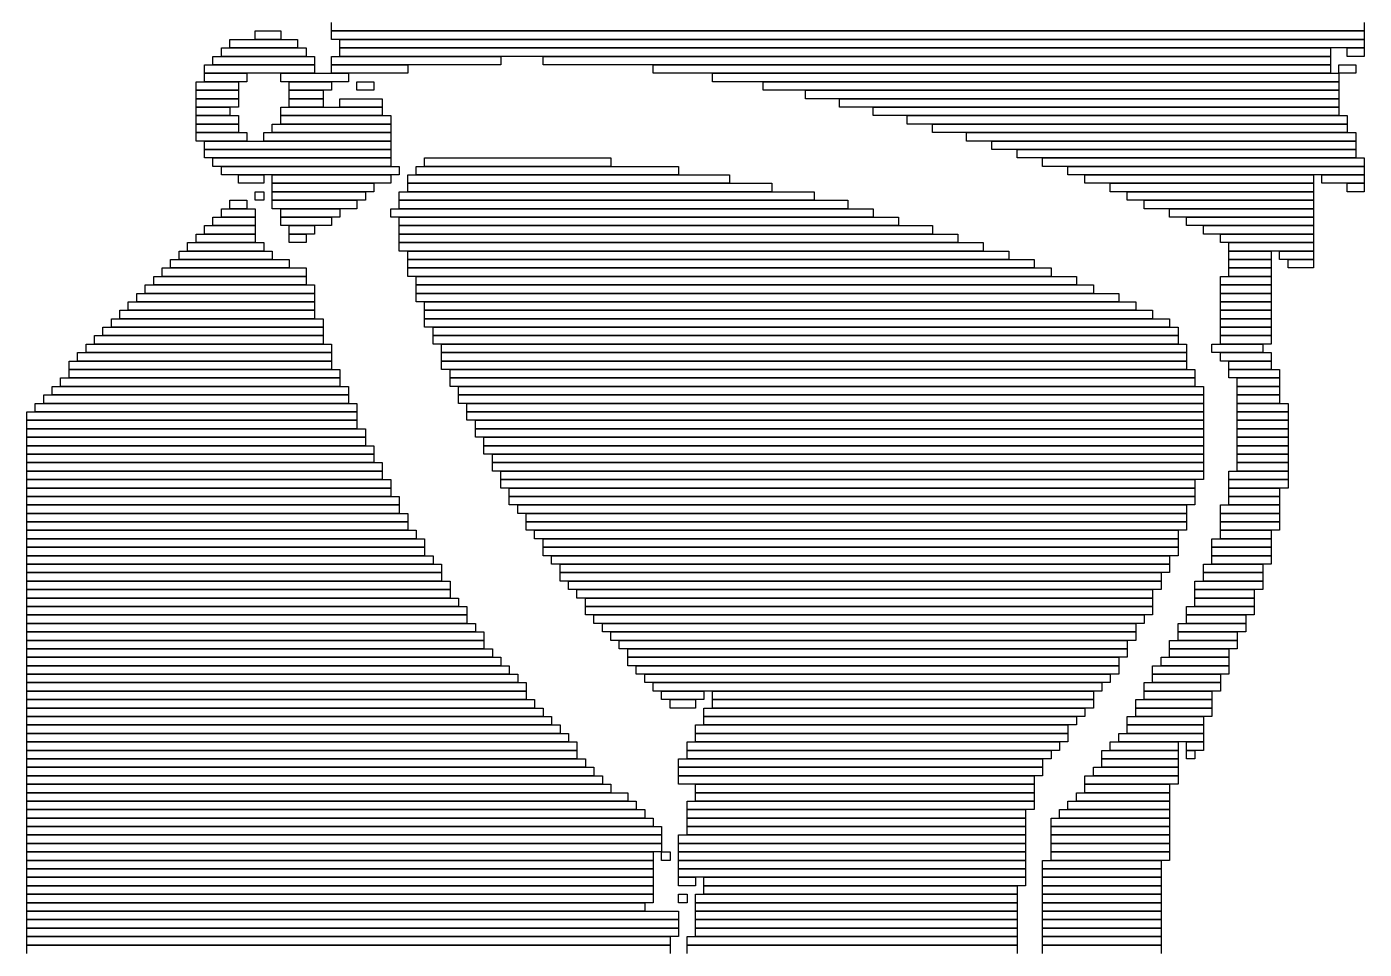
# Model space of a CAD drawing. Extents: x 414 to 589, y 325 to 686.
# Drawn here: x 414 to 572, y 433.5 to 542.5 of the extents above; entities that cross this region are included whole.
import ezdxf

# ---------------------------------------------------------------- set-up
doc = ezdxf.new("R2010")
doc.units = 0

msp = doc.modelspace()

# ---------------------------------------------------------------- linework, layer by layer
for p, q in [((441, 542), (444, 542)), ((441, 541), (441, 542)), ((444, 542), (444, 541)), ((450, 542), (450, 543)), ((572, 542), (450, 542)), ((450, 542), (572, 542)), ((450, 541), (450, 542)), ((572, 543), (572, 542)), ((572, 542), (572, 541)), ((438, 541), (446, 541)), ((438, 540), (438, 541)), ((444, 541), (441, 541)), ((446, 541), (446, 540)), ((572, 541), (450, 541)), ((451, 541), (572, 541)), ((451, 540), (451, 541)), ((572, 541), (572, 540)), ((436, 539), (448, 539)), ((436, 538), (436, 539)), ((437, 540), (447, 540)), ((437, 539), (437, 540)), ((447, 539), (437, 539)), ((446, 540), (438, 540)), ((447, 540), (447, 539)), ((448, 539), (448, 538)), ((450, 539), (470, 539)), ((450, 538), (450, 539)), ((572, 540), (451, 540)), ((451, 540), (568, 540)), ((451, 539), (451, 540)), ((568, 539), (451, 539)), ((470, 539), (470, 538)), ((475, 539), (568, 539)), ((475, 538), (475, 539)), ((568, 540), (568, 539)), ((568, 539), (568, 538)), ((570, 540), (572, 540)), ((570, 539), (570, 540)), ((572, 539), (570, 539)), ((572, 540), (572, 539)), ((435, 538), (448, 538)), ((435, 537), (435, 538)), ((448, 538), (436, 538)), ((448, 538), (448, 537)), ((470, 538), (450, 538)), ((450, 538), (459, 538)), ((450, 537), (450, 538)), ((459, 538), (459, 537)), ((568, 538), (475, 538)), ((488, 538), (568, 538)), ((488, 537), (488, 538)), ((568, 538), (568, 537)), ((569, 538), (571, 538)), ((569, 537), (569, 538)), ((571, 538), (571, 537)), ((434, 536), (439, 536)), ((434, 535), (434, 536)), ((448, 537), (435, 537)), ((435, 537), (440, 537)), ((435, 536), (435, 537)), ((440, 536), (435, 536)), ((439, 536), (439, 535)), ((440, 537), (440, 536)), ((444, 537), (452, 537)), ((444, 536), (444, 537)), ((452, 536), (444, 536)), ((445, 536), (450, 536)), ((445, 535), (445, 536)), ((459, 537), (450, 537)), ((450, 536), (450, 535)), ((452, 537), (452, 536)), ((453, 536), (455, 536)), ((453, 535), (453, 536)), ((455, 536), (455, 535)), ((568, 537), (488, 537)), ((495, 537), (569, 537)), ((495, 536), (495, 537)), ((569, 536), (495, 536)), ((501, 536), (569, 536)), ((501, 535), (501, 536)), ((571, 537), (569, 537)), ((569, 537), (569, 536)), ((569, 536), (569, 535)), ((439, 535), (434, 535)), ((434, 535), (439, 535)), ((434, 534), (434, 535)), ((439, 535), (439, 534)), ((450, 535), (445, 535)), ((445, 535), (449, 535)), ((445, 534), (445, 535)), ((449, 535), (449, 534)), ((455, 535), (453, 535)), ((569, 535), (501, 535)), ((506, 535), (569, 535)), ((506, 534), (506, 535)), ((569, 535), (569, 534)), ((439, 534), (434, 534)), ((434, 534), (439, 534)), ((434, 533), (434, 534)), ((439, 533), (434, 533)), ((434, 533), (438, 533)), ((434, 532), (434, 533)), ((438, 533), (438, 532)), ((439, 534), (439, 533)), ((444, 533), (456, 533)), ((444, 532), (444, 533)), ((449, 534), (445, 534)), ((445, 534), (449, 534)), ((445, 533), (445, 534)), ((449, 533), (445, 533)), ((449, 534), (449, 533)), ((451, 534), (456, 534)), ((451, 533), (451, 534)), ((456, 533), (451, 533)), ((456, 534), (456, 533)), ((456, 533), (456, 532)), ((569, 534), (506, 534)), ((510, 534), (569, 534)), ((510, 533), (510, 534)), ((569, 533), (510, 533)), ((514, 533), (569, 533)), ((514, 532), (514, 533)), ((569, 534), (569, 533)), ((569, 533), (569, 532)), ((438, 532), (434, 532)), ((434, 532), (439, 532)), ((434, 531), (434, 532)), ((439, 531), (434, 531)), ((434, 531), (439, 531)), ((434, 530), (434, 531)), ((439, 532), (439, 531)), ((439, 531), (439, 530)), ((443, 531), (457, 531)), ((443, 530), (443, 531)), ((456, 532), (444, 532)), ((444, 532), (457, 532)), ((444, 531), (444, 532)), ((457, 531), (444, 531)), ((457, 532), (457, 531)), ((457, 531), (457, 530)), ((569, 532), (514, 532)), ((518, 532), (570, 532)), ((518, 531), (518, 532)), ((570, 531), (518, 531)), ((521, 531), (570, 531)), ((521, 530), (521, 531)), ((570, 532), (570, 531)), ((570, 531), (570, 530)), ((439, 530), (434, 530)), ((434, 530), (440, 530)), ((434, 529), (434, 530)), ((440, 530), (440, 529)), ((442, 530), (457, 530)), ((442, 529), (442, 530)), ((457, 530), (443, 530)), ((457, 530), (457, 529)), ((570, 530), (521, 530)), ((525, 530), (571, 530)), ((525, 529), (525, 530)), ((571, 530), (571, 529)), ((440, 529), (434, 529)), ((435, 529), (457, 529)), ((435, 528), (435, 529)), ((457, 528), (435, 528)), ((435, 528), (457, 528)), ((435, 527), (435, 528)), ((457, 529), (442, 529)), ((457, 529), (457, 528)), ((457, 528), (457, 527)), ((571, 529), (525, 529)), ((528, 529), (571, 529)), ((528, 528), (528, 529)), ((571, 528), (528, 528)), ((531, 528), (571, 528)), ((531, 527), (531, 528)), ((571, 529), (571, 528)), ((571, 528), (571, 527)), ((457, 527), (435, 527)), ((436, 527), (457, 527)), ((436, 526), (436, 527)), ((457, 527), (457, 526)), ((461, 527), (483, 527)), ((461, 526), (461, 527)), ((483, 527), (483, 526)), ((571, 527), (531, 527)), ((534, 527), (572, 527)), ((534, 526), (534, 527)), ((572, 527), (572, 526)), ((457, 526), (436, 526)), ((437, 526), (458, 526)), ((437, 525), (437, 526)), ((458, 525), (437, 525)), ((439, 525), (442, 525)), ((439, 524), (439, 525)), ((442, 525), (442, 524)), ((443, 525), (457, 525)), ((443, 524), (443, 525)), ((457, 525), (457, 524)), ((458, 526), (458, 525)), ((459, 525), (497, 525)), ((459, 524), (459, 525)), ((460, 526), (491, 526)), ((460, 525), (460, 526)), ((491, 525), (460, 525)), ((483, 526), (461, 526)), ((491, 526), (491, 525)), ((497, 525), (497, 524)), ((572, 526), (534, 526)), ((537, 526), (572, 526)), ((537, 525), (537, 526)), ((572, 525), (537, 525)), ((539, 525), (566, 525)), ((539, 524), (539, 525)), ((566, 525), (566, 524)), ((567, 525), (572, 525)), ((567, 524), (567, 525)), ((572, 526), (572, 525)), ((572, 525), (572, 524)), ((442, 524), (439, 524)), ((441, 523), (442, 523)), ((441, 522), (441, 523)), ((442, 523), (442, 522)), ((457, 524), (443, 524)), ((443, 524), (455, 524)), ((443, 523), (443, 524)), ((455, 523), (443, 523)), ((443, 523), (454, 523)), ((443, 522), (443, 523)), ((454, 523), (454, 522)), ((455, 524), (455, 523)), ((458, 523), (507, 523)), ((458, 522), (458, 523)), ((497, 524), (459, 524)), ((459, 524), (502, 524)), ((459, 523), (459, 524)), ((502, 523), (459, 523)), ((502, 524), (502, 523)), ((507, 523), (507, 522)), ((566, 524), (539, 524)), ((542, 524), (566, 524)), ((542, 523), (542, 524)), ((566, 523), (542, 523)), ((544, 523), (566, 523)), ((544, 522), (544, 523)), ((566, 524), (566, 523)), ((566, 523), (566, 522)), ((572, 524), (567, 524)), ((570, 524), (572, 524)), ((570, 523), (570, 524)), ((572, 523), (570, 523)), ((572, 524), (572, 523)), ((438, 522), (440, 522)), ((438, 521), (438, 522)), ((440, 522), (440, 521)), ((442, 522), (441, 522)), ((454, 522), (443, 522)), ((443, 522), (453, 522)), ((443, 521), (443, 522)), ((453, 522), (453, 521)), ((507, 522), (458, 522)), ((458, 522), (511, 522)), ((458, 521), (458, 522)), ((511, 522), (511, 521)), ((566, 522), (544, 522)), ((546, 522), (566, 522)), ((546, 521), (546, 522)), ((566, 522), (566, 521)), ((436, 520), (441, 520)), ((436, 519), (436, 520)), ((437, 521), (441, 521)), ((437, 520), (437, 521)), ((441, 520), (437, 520)), ((440, 521), (438, 521)), ((441, 521), (441, 520)), ((441, 520), (441, 519)), ((453, 521), (443, 521)), ((444, 521), (451, 521)), ((444, 520), (444, 521)), ((451, 520), (444, 520)), ((444, 520), (450, 520)), ((444, 519), (444, 520)), ((450, 520), (450, 519)), ((451, 521), (451, 520)), ((457, 521), (514, 521)), ((457, 520), (457, 521)), ((514, 520), (457, 520)), ((511, 521), (458, 521)), ((458, 520), (517, 520)), ((458, 519), (458, 520)), ((514, 521), (514, 520)), ((517, 520), (517, 519)), ((566, 521), (546, 521)), ((549, 521), (566, 521)), ((549, 520), (549, 521)), ((566, 520), (549, 520)), ((551, 520), (566, 520)), ((551, 519), (551, 520)), ((566, 521), (566, 520)), ((566, 520), (566, 519)), ((435, 519), (441, 519)), ((435, 518), (435, 519)), ((441, 519), (436, 519)), ((441, 519), (441, 518)), ((450, 519), (444, 519)), ((445, 519), (448, 519)), ((445, 518), (445, 519)), ((448, 519), (448, 518)), ((517, 519), (458, 519)), ((458, 519), (521, 519)), ((458, 518), (458, 519)), ((521, 519), (521, 518)), ((566, 519), (551, 519)), ((553, 519), (566, 519)), ((553, 518), (553, 519)), ((566, 519), (566, 518)), ((433, 517), (442, 517)), ((433, 516), (433, 517)), ((434, 518), (441, 518)), ((434, 517), (434, 518)), ((441, 517), (434, 517)), ((441, 518), (435, 518)), ((441, 518), (441, 517)), ((442, 517), (442, 516)), ((448, 518), (445, 518)), ((445, 518), (447, 518)), ((445, 517), (445, 518)), ((447, 517), (445, 517)), ((447, 518), (447, 517)), ((521, 518), (458, 518)), ((458, 518), (524, 518)), ((458, 517), (458, 518)), ((524, 517), (458, 517)), ((458, 517), (527, 517)), ((458, 516), (458, 517)), ((524, 518), (524, 517)), ((527, 517), (527, 516)), ((566, 518), (553, 518)), ((555, 518), (566, 518)), ((555, 517), (555, 518)), ((566, 517), (555, 517)), ((556, 517), (566, 517)), ((556, 516), (556, 517)), ((566, 518), (566, 517)), ((566, 517), (566, 516)), ((432, 516), (443, 516)), ((432, 515), (432, 516)), ((442, 516), (433, 516)), ((443, 516), (443, 515)), ((527, 516), (458, 516)), ((459, 516), (530, 516)), ((459, 515), (459, 516)), ((530, 516), (530, 515)), ((566, 516), (556, 516)), ((556, 516), (561, 516)), ((556, 515), (556, 516)), ((561, 516), (561, 515)), ((562, 516), (566, 516)), ((562, 515), (562, 516)), ((566, 516), (566, 515)), ((430, 514), (447, 514)), ((430, 513), (430, 514)), ((431, 515), (445, 515)), ((431, 514), (431, 515)), ((445, 514), (431, 514)), ((443, 515), (432, 515)), ((445, 515), (445, 514)), ((447, 514), (447, 513)), ((530, 515), (459, 515)), ((459, 515), (533, 515)), ((459, 514), (459, 515)), ((533, 514), (459, 514)), ((459, 514), (535, 514)), ((459, 513), (459, 514)), ((533, 515), (533, 514)), ((535, 514), (535, 513)), ((561, 515), (556, 515)), ((556, 515), (561, 515)), ((556, 514), (556, 515)), ((561, 514), (556, 514)), ((556, 514), (561, 514)), ((556, 513), (556, 514)), ((561, 515), (561, 514)), ((561, 514), (561, 513)), ((566, 515), (562, 515)), ((563, 515), (566, 515)), ((563, 514), (563, 515)), ((566, 514), (563, 514)), ((566, 515), (566, 514)), ((428, 512), (448, 512)), ((428, 511), (428, 512)), ((429, 513), (447, 513)), ((429, 512), (429, 513)), ((447, 512), (429, 512)), ((447, 513), (430, 513)), ((447, 513), (447, 512)), ((448, 512), (448, 511)), ((535, 513), (459, 513)), ((460, 513), (538, 513)), ((460, 512), (460, 513)), ((538, 512), (460, 512)), ((460, 512), (540, 512)), ((460, 511), (460, 512)), ((538, 513), (538, 512)), ((540, 512), (540, 511)), ((555, 513), (561, 513)), ((555, 512), (555, 513)), ((561, 512), (555, 512)), ((555, 512), (561, 512)), ((555, 511), (555, 512)), ((561, 513), (556, 513)), ((561, 513), (561, 512)), ((561, 512), (561, 511)), ((427, 511), (448, 511)), ((427, 510), (427, 511)), ((448, 511), (428, 511)), ((448, 511), (448, 510)), ((540, 511), (460, 511)), ((460, 511), (543, 511)), ((460, 510), (460, 511)), ((543, 511), (543, 510)), ((561, 511), (555, 511)), ((555, 511), (561, 511)), ((555, 510), (555, 511)), ((561, 511), (561, 510)), ((425, 509), (448, 509)), ((425, 508), (425, 509)), ((426, 510), (448, 510)), ((426, 509), (426, 510)), ((448, 509), (426, 509)), ((448, 510), (427, 510)), ((448, 510), (448, 509)), ((448, 509), (448, 508)), ((543, 510), (460, 510)), ((461, 510), (545, 510)), ((461, 509), (461, 510)), ((545, 509), (461, 509)), ((461, 509), (547, 509)), ((461, 508), (461, 509)), ((545, 510), (545, 509)), ((547, 509), (547, 508)), ((561, 510), (555, 510)), ((555, 510), (561, 510)), ((555, 509), (555, 510)), ((561, 509), (555, 509)), ((555, 509), (561, 509)), ((555, 508), (555, 509)), ((561, 510), (561, 509)), ((561, 509), (561, 508)), ((424, 508), (449, 508)), ((424, 507), (424, 508)), ((448, 508), (425, 508)), ((449, 508), (449, 507)), ((547, 508), (461, 508)), ((461, 508), (549, 508)), ((461, 507), (461, 508)), ((549, 508), (549, 507)), ((561, 508), (555, 508)), ((555, 508), (561, 508)), ((555, 507), (555, 508)), ((561, 508), (561, 507)), ((422, 506), (449, 506)), ((422, 505), (422, 506)), ((423, 507), (449, 507)), ((423, 506), (423, 507)), ((449, 506), (423, 506)), ((449, 507), (424, 507)), ((449, 507), (449, 506)), ((449, 506), (449, 505)), ((549, 507), (461, 507)), ((462, 507), (550, 507)), ((462, 506), (462, 507)), ((550, 506), (462, 506)), ((462, 506), (550, 506)), ((462, 505), (462, 506)), ((550, 507), (550, 506)), ((550, 506), (550, 505)), ((561, 507), (555, 507)), ((555, 507), (561, 507)), ((555, 506), (555, 507)), ((561, 506), (555, 506)), ((555, 506), (561, 506)), ((555, 505), (555, 506)), ((561, 507), (561, 506)), ((561, 506), (561, 505)), ((421, 505), (450, 505)), ((421, 504), (421, 505)), ((449, 505), (422, 505)), ((450, 505), (450, 504)), ((550, 505), (462, 505)), ((463, 505), (551, 505)), ((463, 504), (463, 505)), ((551, 505), (551, 504)), ((554, 505), (560, 505)), ((554, 504), (554, 505)), ((561, 505), (555, 505)), ((560, 505), (560, 504)), ((419, 503), (450, 503)), ((419, 502), (419, 503)), ((420, 504), (450, 504)), ((420, 503), (420, 504)), ((450, 503), (420, 503)), ((450, 504), (421, 504)), ((450, 504), (450, 503)), ((450, 503), (450, 502)), ((551, 504), (463, 504)), ((463, 504), (551, 504)), ((463, 503), (463, 504)), ((551, 503), (463, 503)), ((463, 503), (551, 503)), ((463, 502), (463, 503)), ((551, 504), (551, 503)), ((551, 503), (551, 502)), ((560, 504), (554, 504)), ((555, 504), (561, 504)), ((555, 503), (555, 504)), ((561, 503), (555, 503)), ((556, 503), (561, 503)), ((556, 502), (556, 503)), ((561, 504), (561, 503)), ((561, 503), (561, 502)), ((418, 501), (451, 501)), ((418, 500), (418, 501)), ((450, 502), (419, 502)), ((419, 502), (451, 502)), ((419, 501), (419, 502)), ((451, 501), (419, 501)), ((451, 502), (451, 501)), ((451, 501), (451, 500)), ((551, 502), (463, 502)), ((464, 502), (552, 502)), ((464, 501), (464, 502)), ((552, 501), (464, 501)), ((464, 501), (552, 501)), ((464, 500), (464, 501)), ((552, 502), (552, 501)), ((552, 501), (552, 500)), ((561, 502), (556, 502)), ((556, 502), (562, 502)), ((556, 501), (556, 502)), ((562, 501), (556, 501)), ((557, 501), (562, 501)), ((557, 500), (557, 501)), ((562, 502), (562, 501)), ((562, 501), (562, 500)), ((417, 500), (452, 500)), ((417, 499), (417, 500)), ((451, 500), (418, 500)), ((452, 500), (452, 499)), ((552, 500), (464, 500)), ((465, 500), (553, 500)), ((465, 499), (465, 500)), ((553, 500), (553, 499)), ((562, 500), (557, 500)), ((557, 500), (562, 500)), ((557, 499), (557, 500)), ((562, 500), (562, 499)), ((415, 498), (453, 498)), ((415, 497), (415, 498)), ((416, 499), (452, 499)), ((416, 498), (416, 499)), ((452, 498), (416, 498)), ((452, 499), (417, 499)), ((452, 499), (452, 498)), ((453, 498), (453, 497)), ((553, 499), (465, 499)), ((465, 499), (553, 499)), ((465, 498), (465, 499)), ((553, 498), (465, 498)), ((466, 498), (553, 498)), ((466, 497), (466, 498)), ((553, 499), (553, 498)), ((553, 498), (553, 497)), ((562, 499), (557, 499)), ((557, 499), (562, 499)), ((557, 498), (557, 499)), ((562, 498), (557, 498)), ((557, 498), (563, 498)), ((557, 497), (557, 498)), ((562, 499), (562, 498)), ((563, 498), (563, 497)), ((414, 497), (453, 497)), ((414, 496), (414, 497)), ((453, 497), (415, 497)), ((453, 497), (453, 496)), ((553, 497), (466, 497)), ((466, 497), (553, 497)), ((466, 496), (466, 497)), ((553, 497), (553, 496)), ((563, 497), (557, 497)), ((557, 497), (563, 497)), ((557, 496), (557, 497)), ((563, 497), (563, 496)), ((453, 496), (414, 496)), ((414, 496), (453, 496)), ((414, 495), (414, 496)), ((453, 495), (414, 495)), ((414, 495), (454, 495)), ((414, 494), (414, 495)), ((453, 496), (453, 495)), ((454, 495), (454, 494)), ((553, 496), (466, 496)), ((467, 496), (553, 496)), ((467, 495), (467, 496)), ((553, 495), (467, 495)), ((467, 495), (553, 495)), ((467, 494), (467, 495)), ((553, 496), (553, 495)), ((553, 495), (553, 494)), ((563, 496), (557, 496)), ((557, 496), (563, 496)), ((557, 495), (557, 496)), ((563, 495), (557, 495)), ((557, 495), (563, 495)), ((557, 494), (557, 495)), ((563, 496), (563, 495)), ((563, 495), (563, 494)), ((454, 494), (414, 494)), ((414, 494), (454, 494)), ((414, 493), (414, 494)), ((454, 493), (414, 493)), ((414, 493), (455, 493)), ((414, 492), (414, 493)), ((454, 494), (454, 493)), ((455, 493), (455, 492)), ((553, 494), (467, 494)), ((468, 494), (553, 494)), ((468, 493), (468, 494)), ((553, 493), (468, 493)), ((468, 493), (553, 493)), ((468, 492), (468, 493)), ((553, 494), (553, 493)), ((553, 493), (553, 492)), ((563, 494), (557, 494)), ((557, 494), (563, 494)), ((557, 493), (557, 494)), ((563, 493), (557, 493)), ((557, 493), (563, 493)), ((557, 492), (557, 493)), ((563, 494), (563, 493)), ((563, 493), (563, 492)), ((455, 492), (414, 492)), ((414, 492), (455, 492)), ((414, 491), (414, 492)), ((455, 492), (455, 491)), ((553, 492), (468, 492)), ((469, 492), (553, 492)), ((469, 491), (469, 492)), ((553, 492), (553, 491)), ((563, 492), (557, 492)), ((557, 492), (563, 492)), ((557, 491), (557, 492)), ((563, 492), (563, 491)), ((455, 491), (414, 491)), ((414, 491), (456, 491)), ((414, 490), (414, 491)), ((456, 490), (414, 490)), ((414, 490), (456, 490)), ((414, 489), (414, 490)), ((456, 491), (456, 490)), ((456, 490), (456, 489)), ((553, 491), (469, 491)), ((469, 491), (553, 491)), ((469, 490), (469, 491)), ((553, 490), (469, 490)), ((470, 490), (553, 490)), ((470, 489), (470, 490)), ((553, 491), (553, 490)), ((553, 490), (553, 489)), ((556, 490), (563, 490)), ((556, 489), (556, 490)), ((563, 491), (557, 491)), ((557, 491), (563, 491)), ((557, 490), (557, 491)), ((563, 490), (557, 490)), ((563, 491), (563, 490)), ((563, 490), (563, 489)), ((456, 489), (414, 489)), ((414, 489), (457, 489)), ((414, 488), (414, 489)), ((457, 489), (457, 488)), ((553, 489), (470, 489)), ((470, 489), (552, 489)), ((470, 488), (470, 489)), ((552, 489), (552, 488)), ((563, 489), (556, 489)), ((556, 489), (563, 489)), ((556, 488), (556, 489)), ((563, 489), (563, 488)), ((457, 488), (414, 488)), ((414, 488), (457, 488)), ((414, 487), (414, 488)), ((457, 487), (414, 487)), ((414, 487), (458, 487)), ((414, 486), (414, 487)), ((457, 488), (457, 487)), ((458, 487), (458, 486)), ((552, 488), (470, 488)), ((471, 488), (552, 488)), ((471, 487), (471, 488)), ((552, 487), (471, 487)), ((471, 487), (552, 487)), ((471, 486), (471, 487)), ((552, 488), (552, 487)), ((552, 487), (552, 486)), ((563, 488), (556, 488)), ((556, 488), (562, 488)), ((556, 487), (556, 488)), ((562, 487), (556, 487)), ((556, 487), (562, 487)), ((556, 486), (556, 487)), ((562, 488), (562, 487)), ((562, 487), (562, 486)), ((458, 486), (414, 486)), ((414, 486), (458, 486)), ((414, 485), (414, 486)), ((458, 486), (458, 485)), ((552, 486), (471, 486)), ((472, 486), (551, 486)), ((472, 485), (472, 486)), ((551, 486), (551, 485)), ((555, 486), (562, 486)), ((555, 485), (555, 486)), ((562, 486), (556, 486)), ((562, 486), (562, 485)), ((458, 485), (414, 485)), ((414, 485), (459, 485)), ((414, 484), (414, 485)), ((459, 484), (414, 484)), ((414, 484), (459, 484)), ((414, 483), (414, 484)), ((459, 485), (459, 484)), ((459, 484), (459, 483)), ((551, 485), (472, 485)), ((473, 485), (551, 485)), ((473, 484), (473, 485)), ((551, 484), (473, 484)), ((473, 484), (551, 484)), ((473, 483), (473, 484)), ((551, 485), (551, 484)), ((551, 484), (551, 483)), ((562, 485), (555, 485)), ((555, 485), (562, 485)), ((555, 484), (555, 485)), ((562, 484), (555, 484)), ((555, 484), (562, 484)), ((555, 483), (555, 484)), ((562, 485), (562, 484)), ((562, 484), (562, 483)), ((459, 483), (414, 483)), ((414, 483), (460, 483)), ((414, 482), (414, 483)), ((460, 482), (414, 482)), ((414, 482), (461, 482)), ((414, 481), (414, 482)), ((460, 483), (460, 482)), ((461, 482), (461, 481)), ((551, 483), (473, 483)), ((474, 483), (550, 483)), ((474, 482), (474, 483)), ((550, 482), (474, 482)), ((475, 482), (550, 482)), ((475, 481), (475, 482)), ((550, 483), (550, 482)), ((550, 482), (550, 481)), ((554, 482), (561, 482)), ((554, 481), (554, 482)), ((562, 483), (555, 483)), ((555, 483), (561, 483)), ((555, 482), (555, 483)), ((561, 482), (555, 482)), ((561, 483), (561, 482)), ((561, 482), (561, 481)), ((461, 481), (414, 481)), ((414, 481), (461, 481)), ((414, 480), (414, 481)), ((461, 481), (461, 480)), ((550, 481), (475, 481)), ((475, 481), (550, 481)), ((475, 480), (475, 481)), ((550, 481), (550, 480)), ((561, 481), (554, 481)), ((554, 481), (561, 481)), ((554, 480), (554, 481)), ((561, 481), (561, 480)), ((461, 480), (414, 480)), ((414, 480), (462, 480)), ((414, 479), (414, 480)), ((462, 479), (414, 479)), ((414, 479), (463, 479)), ((414, 478), (414, 479)), ((462, 480), (462, 479)), ((463, 479), (463, 478)), ((550, 480), (475, 480)), ((476, 480), (549, 480)), ((476, 479), (476, 480)), ((549, 479), (476, 479)), ((477, 479), (549, 479)), ((477, 478), (477, 479)), ((549, 480), (549, 479)), ((549, 479), (549, 478)), ((553, 479), (560, 479)), ((553, 478), (553, 479)), ((561, 480), (554, 480)), ((554, 480), (561, 480)), ((554, 479), (554, 480)), ((561, 479), (554, 479)), ((560, 479), (560, 478)), ((561, 480), (561, 479)), ((463, 478), (414, 478)), ((414, 478), (463, 478)), ((414, 477), (414, 478)), ((463, 478), (463, 477)), ((549, 478), (477, 478)), ((477, 478), (548, 478)), ((477, 477), (477, 478)), ((548, 478), (548, 477)), ((560, 478), (553, 478)), ((553, 478), (560, 478)), ((553, 477), (553, 478)), ((560, 478), (560, 477)), ((463, 477), (414, 477)), ((414, 477), (464, 477)), ((414, 476), (414, 477)), ((464, 476), (414, 476)), ((414, 476), (464, 476)), ((414, 475), (414, 476)), ((464, 477), (464, 476)), ((464, 476), (464, 475)), ((548, 477), (477, 477)), ((478, 477), (548, 477)), ((478, 476), (478, 477)), ((548, 476), (478, 476)), ((479, 476), (547, 476)), ((479, 475), (479, 476)), ((547, 476), (547, 475)), ((548, 477), (548, 476)), ((552, 477), (560, 477)), ((552, 476), (552, 477)), ((560, 476), (552, 476)), ((552, 476), (559, 476)), ((552, 475), (552, 476)), ((560, 477), (553, 477)), ((559, 476), (559, 475)), ((560, 477), (560, 476)), ((464, 475), (414, 475)), ((414, 475), (465, 475)), ((414, 474), (414, 475)), ((465, 474), (414, 474)), ((414, 474), (466, 474)), ((414, 473), (414, 474)), ((465, 475), (465, 474)), ((466, 474), (466, 473)), ((547, 475), (479, 475)), ((480, 475), (547, 475)), ((480, 474), (480, 475)), ((547, 474), (480, 474)), ((480, 474), (547, 474)), ((480, 473), (480, 474)), ((547, 475), (547, 474)), ((547, 474), (547, 473)), ((551, 474), (559, 474)), ((551, 473), (551, 474)), ((559, 475), (552, 475)), ((552, 475), (559, 475)), ((552, 474), (552, 475)), ((559, 474), (552, 474)), ((559, 475), (559, 474)), ((559, 474), (559, 473)), ((466, 473), (414, 473)), ((414, 473), (466, 473)), ((414, 472), (414, 473)), ((466, 473), (466, 472)), ((547, 473), (480, 473)), ((481, 473), (546, 473)), ((481, 472), (481, 473)), ((546, 473), (546, 472)), ((559, 473), (551, 473)), ((551, 473), (558, 473)), ((551, 472), (551, 473)), ((558, 473), (558, 472)), ((466, 472), (414, 472)), ((414, 472), (467, 472)), ((414, 471), (414, 472)), ((467, 471), (414, 471)), ((414, 471), (468, 471)), ((414, 470), (414, 471)), ((467, 472), (467, 471)), ((468, 471), (468, 470)), ((546, 472), (481, 472)), ((482, 472), (545, 472)), ((482, 471), (482, 472)), ((545, 471), (482, 471)), ((483, 471), (545, 471)), ((483, 470), (483, 471)), ((545, 472), (545, 471)), ((545, 471), (545, 470)), ((550, 472), (558, 472)), ((550, 471), (550, 472)), ((558, 471), (550, 471)), ((550, 471), (557, 471)), ((550, 470), (550, 471)), ((558, 472), (551, 472)), ((557, 471), (557, 470)), ((558, 472), (558, 471)), ((468, 470), (414, 470)), ((414, 470), (468, 470)), ((414, 469), (414, 470)), ((468, 470), (468, 469)), ((545, 470), (483, 470)), ((484, 470), (544, 470)), ((484, 469), (484, 470)), ((544, 470), (544, 469)), ((549, 470), (557, 470)), ((549, 469), (549, 470)), ((557, 470), (550, 470)), ((557, 470), (557, 469)), ((468, 469), (414, 469)), ((414, 469), (469, 469)), ((414, 468), (414, 469)), ((469, 468), (414, 468)), ((414, 468), (470, 468)), ((414, 467), (414, 468)), ((469, 469), (469, 468)), ((470, 468), (470, 467)), ((544, 469), (484, 469)), ((485, 469), (544, 469)), ((485, 468), (485, 469)), ((544, 468), (485, 468)), ((485, 468), (543, 468)), ((485, 467), (485, 468)), ((543, 468), (543, 467)), ((544, 469), (544, 468)), ((548, 468), (556, 468)), ((548, 467), (548, 468)), ((557, 469), (549, 469)), ((549, 469), (556, 469)), ((549, 468), (549, 469)), ((556, 468), (549, 468)), ((556, 469), (556, 468)), ((556, 468), (556, 467)), ((470, 467), (414, 467)), ((414, 467), (471, 467)), ((414, 466), (414, 467)), ((471, 467), (471, 466)), ((543, 467), (485, 467)), ((486, 467), (543, 467)), ((486, 466), (486, 467)), ((543, 467), (543, 466)), ((547, 467), (556, 467)), ((547, 466), (547, 467)), ((556, 467), (548, 467)), ((556, 467), (556, 466)), ((471, 466), (414, 466)), ((414, 466), (472, 466)), ((414, 465), (414, 466)), ((472, 465), (414, 465)), ((414, 465), (473, 465)), ((414, 464), (414, 465)), ((472, 466), (472, 465)), ((473, 465), (473, 464)), ((543, 466), (486, 466)), ((487, 466), (542, 466)), ((487, 465), (487, 466)), ((542, 465), (487, 465)), ((488, 465), (541, 465)), ((488, 464), (488, 465)), ((541, 465), (541, 464)), ((542, 466), (542, 465)), ((546, 465), (555, 465)), ((546, 464), (546, 465)), ((556, 466), (547, 466)), ((547, 466), (555, 466)), ((547, 465), (547, 466)), ((555, 465), (547, 465)), ((555, 466), (555, 465)), ((555, 465), (555, 464)), ((473, 464), (414, 464)), ((414, 464), (473, 464)), ((414, 463), (414, 464)), ((473, 463), (414, 463)), ((414, 463), (474, 463)), ((414, 462), (414, 463)), ((473, 464), (473, 463)), ((474, 463), (474, 462)), ((541, 464), (488, 464)), ((489, 464), (494, 464)), ((489, 463), (489, 464)), ((494, 463), (489, 463)), ((490, 463), (493, 463)), ((490, 462), (490, 463)), ((493, 463), (493, 462)), ((494, 464), (494, 463)), ((495, 464), (540, 464)), ((495, 463), (495, 464)), ((540, 463), (495, 463)), ((495, 463), (540, 463)), ((495, 462), (495, 463)), ((540, 464), (540, 463)), ((540, 463), (540, 462)), ((545, 463), (554, 463)), ((545, 462), (545, 463)), ((555, 464), (546, 464)), ((546, 464), (554, 464)), ((546, 463), (546, 464)), ((554, 463), (546, 463)), ((554, 464), (554, 463)), ((554, 463), (554, 462)), ((474, 462), (414, 462)), ((414, 462), (475, 462)), ((414, 461), (414, 462)), ((475, 462), (475, 461)), ((493, 462), (490, 462)), ((494, 462), (539, 462)), ((494, 461), (494, 462)), ((540, 462), (495, 462)), ((539, 462), (539, 461)), ((554, 462), (545, 462)), ((545, 462), (554, 462)), ((545, 461), (545, 462)), ((554, 462), (554, 461)), ((475, 461), (414, 461)), ((414, 461), (476, 461)), ((414, 460), (414, 461)), ((476, 460), (414, 460)), ((414, 460), (477, 460)), ((414, 459), (414, 460)), ((476, 461), (476, 460)), ((477, 460), (477, 459)), ((493, 460), (537, 460)), ((493, 459), (493, 460)), ((539, 461), (494, 461)), ((494, 461), (538, 461)), ((494, 460), (494, 461)), ((538, 460), (494, 460)), ((537, 460), (537, 459)), ((538, 461), (538, 460)), ((544, 461), (553, 461)), ((544, 460), (544, 461)), ((553, 460), (544, 460)), ((544, 460), (553, 460)), ((544, 459), (544, 460)), ((554, 461), (545, 461)), ((553, 461), (553, 460)), ((553, 460), (553, 459)), ((477, 459), (414, 459)), ((414, 459), (478, 459)), ((414, 458), (414, 459)), ((478, 459), (478, 458)), ((537, 459), (493, 459)), ((493, 459), (537, 459)), ((493, 458), (493, 459)), ((537, 459), (537, 458)), ((543, 459), (553, 459)), ((543, 458), (543, 459)), ((553, 459), (544, 459)), ((553, 459), (553, 458)), ((478, 458), (414, 458)), ((414, 458), (479, 458)), ((414, 457), (414, 458)), ((479, 457), (414, 457)), ((414, 457), (479, 457)), ((414, 456), (414, 457)), ((479, 458), (479, 457)), ((479, 457), (479, 456)), ((492, 458), (536, 458)), ((492, 457), (492, 458)), ((536, 457), (492, 457)), ((492, 457), (535, 457)), ((492, 456), (492, 457)), ((537, 458), (493, 458)), ((535, 457), (535, 456)), ((536, 458), (536, 457)), ((541, 457), (550, 457)), ((541, 456), (541, 457)), ((542, 458), (550, 458)), ((542, 457), (542, 458)), ((550, 457), (542, 457)), ((553, 458), (543, 458)), ((550, 458), (550, 457)), ((550, 457), (550, 456)), ((551, 458), (553, 458)), ((551, 457), (551, 458)), ((553, 457), (551, 457)), ((551, 457), (552, 457)), ((551, 456), (551, 457)), ((552, 457), (552, 456)), ((553, 458), (553, 457)), ((479, 456), (414, 456)), ((414, 456), (480, 456)), ((414, 455), (414, 456)), ((480, 456), (480, 455)), ((491, 456), (534, 456)), ((491, 455), (491, 456)), ((535, 456), (492, 456)), ((534, 456), (534, 455)), ((550, 456), (541, 456)), ((541, 456), (550, 456)), ((541, 455), (541, 456)), ((550, 456), (550, 455)), ((552, 456), (551, 456)), ((480, 455), (414, 455)), ((414, 455), (481, 455)), ((414, 454), (414, 455)), ((481, 454), (414, 454)), ((414, 454), (482, 454)), ((414, 453), (414, 454)), ((481, 455), (481, 454)), ((482, 454), (482, 453)), ((534, 455), (491, 455)), ((491, 455), (534, 455)), ((491, 454), (491, 455)), ((534, 454), (491, 454)), ((491, 454), (533, 454)), ((491, 453), (491, 454)), ((533, 454), (533, 453)), ((534, 455), (534, 454)), ((539, 454), (550, 454)), ((539, 453), (539, 454)), ((540, 455), (550, 455)), ((540, 454), (540, 455)), ((550, 454), (540, 454)), ((550, 455), (541, 455)), ((550, 455), (550, 454)), ((550, 454), (550, 453)), ((482, 453), (414, 453)), ((414, 453), (483, 453)), ((414, 452), (414, 453)), ((483, 452), (414, 452)), ((414, 452), (485, 452)), ((414, 451), (414, 452)), ((483, 453), (483, 452)), ((485, 452), (485, 451)), ((533, 453), (491, 453)), ((493, 453), (533, 453)), ((493, 452), (493, 453)), ((533, 452), (493, 452)), ((493, 452), (533, 452)), ((493, 451), (493, 452)), ((533, 453), (533, 452)), ((533, 452), (533, 451)), ((538, 452), (549, 452)), ((538, 451), (538, 452)), ((550, 453), (539, 453)), ((539, 453), (549, 453)), ((539, 452), (539, 453)), ((549, 452), (539, 452)), ((549, 453), (549, 452)), ((549, 452), (549, 451)), ((485, 451), (414, 451)), ((414, 451), (486, 451)), ((414, 450), (414, 451)), ((486, 451), (486, 450)), ((492, 451), (533, 451)), ((492, 450), (492, 451)), ((533, 451), (493, 451)), ((533, 451), (533, 450)), ((537, 451), (549, 451)), ((537, 450), (537, 451)), ((549, 451), (538, 451)), ((549, 451), (549, 450)), ((486, 450), (414, 450)), ((414, 450), (487, 450)), ((414, 449), (414, 450)), ((487, 449), (414, 449)), ((414, 449), (488, 449)), ((414, 448), (414, 449)), ((487, 450), (487, 449)), ((488, 449), (488, 448)), ((533, 450), (492, 450)), ((492, 450), (532, 450)), ((492, 449), (492, 450)), ((532, 449), (492, 449)), ((492, 449), (532, 449)), ((492, 448), (492, 449)), ((532, 450), (532, 449)), ((532, 449), (532, 448)), ((535, 449), (549, 449)), ((535, 448), (535, 449)), ((536, 450), (549, 450)), ((536, 449), (536, 450)), ((549, 449), (536, 449)), ((549, 450), (537, 450)), ((549, 450), (549, 449)), ((549, 449), (549, 448)), ((488, 448), (414, 448)), ((414, 448), (489, 448)), ((414, 447), (414, 448)), ((489, 448), (489, 447)), ((532, 448), (492, 448)), ((492, 448), (532, 448)), ((492, 447), (492, 448)), ((532, 448), (532, 447)), ((549, 448), (535, 448)), ((535, 448), (549, 448)), ((535, 447), (535, 448)), ((549, 448), (549, 447)), ((489, 447), (414, 447)), ((414, 447), (489, 447)), ((414, 446), (414, 447)), ((489, 446), (414, 446)), ((414, 446), (489, 446)), ((414, 445), (414, 446)), ((489, 447), (489, 446)), ((489, 446), (489, 445)), ((491, 447), (532, 447)), ((491, 446), (491, 447)), ((532, 446), (491, 446)), ((491, 446), (532, 446)), ((491, 445), (491, 446)), ((532, 447), (492, 447)), ((532, 447), (532, 446)), ((532, 446), (532, 445)), ((549, 447), (535, 447)), ((535, 447), (549, 447)), ((535, 446), (535, 447)), ((549, 446), (535, 446)), ((535, 446), (549, 446)), ((535, 445), (535, 446)), ((549, 447), (549, 446)), ((549, 446), (549, 445)), ((489, 445), (414, 445)), ((414, 445), (488, 445)), ((414, 444), (414, 445)), ((488, 444), (414, 444)), ((414, 444), (488, 444)), ((414, 443), (414, 444)), ((488, 445), (488, 444)), ((488, 444), (488, 443)), ((489, 445), (490, 445)), ((489, 444), (489, 445)), ((490, 444), (489, 444)), ((490, 445), (490, 444)), ((532, 445), (491, 445)), ((491, 445), (532, 445)), ((491, 444), (491, 445)), ((532, 444), (491, 444)), ((491, 444), (532, 444)), ((491, 443), (491, 444)), ((532, 445), (532, 444)), ((532, 444), (532, 443)), ((534, 444), (548, 444)), ((534, 443), (534, 444)), ((549, 445), (535, 445)), ((535, 445), (549, 445)), ((535, 444), (535, 445)), ((549, 444), (535, 444)), ((548, 444), (548, 443)), ((549, 445), (549, 444)), ((488, 443), (414, 443)), ((414, 443), (488, 443)), ((414, 442), (414, 443)), ((488, 443), (488, 442)), ((532, 443), (491, 443)), ((491, 443), (532, 443)), ((491, 442), (491, 443)), ((532, 443), (532, 442)), ((548, 443), (534, 443)), ((534, 443), (548, 443)), ((534, 442), (534, 443)), ((548, 443), (548, 442)), ((488, 442), (414, 442)), ((414, 442), (488, 442)), ((414, 441), (414, 442)), ((488, 441), (414, 441)), ((414, 441), (488, 441)), ((414, 440), (414, 441)), ((488, 442), (488, 441)), ((488, 441), (488, 440)), ((532, 442), (491, 442)), ((491, 442), (493, 442)), ((491, 441), (491, 442)), ((493, 441), (491, 441)), ((493, 442), (493, 441)), ((494, 442), (532, 442)), ((494, 441), (494, 442)), ((532, 441), (494, 441)), ((494, 441), (531, 441)), ((494, 440), (494, 441)), ((531, 441), (531, 440)), ((532, 442), (532, 441)), ((548, 442), (534, 442)), ((534, 442), (548, 442)), ((534, 441), (534, 442)), ((548, 441), (534, 441)), ((534, 441), (548, 441)), ((534, 440), (534, 441)), ((548, 442), (548, 441)), ((548, 441), (548, 440)), ((488, 440), (414, 440)), ((414, 440), (488, 440)), ((414, 439), (414, 440)), ((488, 440), (488, 439)), ((491, 440), (492, 440)), ((491, 439), (491, 440)), ((492, 440), (492, 439)), ((493, 440), (531, 440)), ((493, 439), (493, 440)), ((531, 440), (494, 440)), ((531, 440), (531, 439)), ((548, 440), (534, 440)), ((534, 440), (548, 440)), ((534, 439), (534, 440)), ((548, 440), (548, 439)), ((488, 439), (414, 439)), ((414, 439), (487, 439)), ((414, 438), (414, 439)), ((487, 438), (414, 438)), ((414, 438), (491, 438)), ((414, 437), (414, 438)), ((487, 439), (487, 438)), ((492, 439), (491, 439)), ((491, 438), (491, 437)), ((531, 439), (493, 439)), ((493, 439), (531, 439)), ((493, 438), (493, 439)), ((531, 438), (493, 438)), ((493, 438), (531, 438)), ((493, 437), (493, 438)), ((531, 439), (531, 438)), ((531, 438), (531, 437)), ((548, 439), (534, 439)), ((534, 439), (548, 439)), ((534, 438), (534, 439)), ((548, 438), (534, 438)), ((534, 438), (548, 438)), ((534, 437), (534, 438)), ((548, 439), (548, 438)), ((548, 438), (548, 437)), ((491, 437), (414, 437)), ((414, 437), (491, 437)), ((414, 436), (414, 437)), ((491, 437), (491, 436)), ((531, 437), (493, 437)), ((493, 437), (531, 437)), ((493, 436), (493, 437)), ((531, 437), (531, 436)), ((548, 437), (534, 437)), ((534, 437), (548, 437)), ((534, 436), (534, 437)), ((548, 437), (548, 436)), ((491, 436), (414, 436)), ((414, 436), (491, 436)), ((414, 435), (414, 436)), ((491, 435), (414, 435)), ((414, 435), (490, 435)), ((414, 434), (414, 435)), ((490, 435), (490, 434)), ((491, 436), (491, 435)), ((492, 435), (531, 435)), ((492, 434), (492, 435)), ((531, 436), (493, 436)), ((493, 436), (531, 436)), ((493, 435), (493, 436)), ((531, 435), (493, 435)), ((531, 436), (531, 435)), ((531, 435), (531, 434)), ((548, 436), (534, 436)), ((534, 436), (548, 436)), ((534, 435), (534, 436)), ((548, 435), (534, 435)), ((534, 435), (548, 435)), ((534, 434), (534, 435)), ((548, 436), (548, 435)), ((548, 435), (548, 434)), ((490, 434), (414, 434)), ((414, 434), (490, 434)), ((414, 433), (414, 434)), ((490, 434), (490, 433)), ((531, 434), (492, 434)), ((492, 434), (531, 434)), ((492, 433), (492, 434)), ((531, 434), (531, 433)), ((548, 434), (534, 434)), ((534, 434), (548, 434)), ((534, 433), (534, 434)), ((548, 434), (548, 433))]:
    msp.add_line(p, q)

doc.saveas('drawing.dxf')
